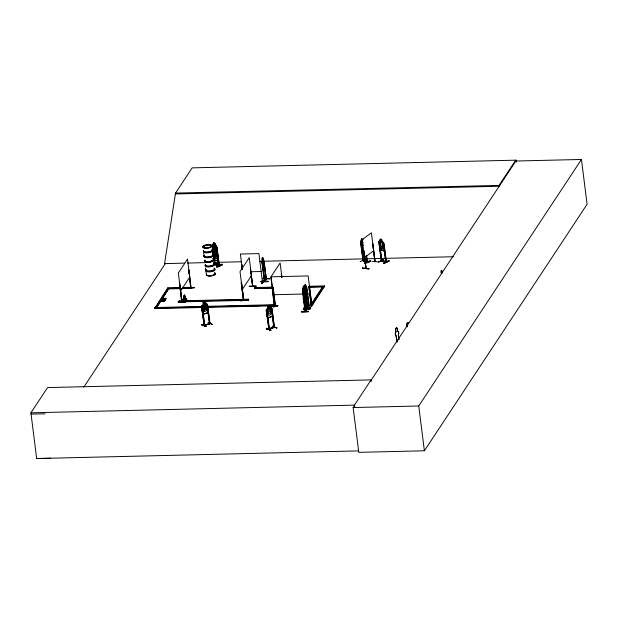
<?xml version="1.0" encoding="UTF-8"?>
<svg xmlns="http://www.w3.org/2000/svg" width="618" height="618" viewBox="0 0 618 618"><rect width="100%" height="100%" fill="white"/><g stroke="black" fill="none" stroke-linecap="round" stroke-linejoin="round"><path stroke-width="0.93" d="M184.234 298.448L184.512 295.219L186.126 299.583L183.693 299.715L184.311 295.242M305.014 294.956L303.909 286.034L303.26 286.899L303.538 289.1M183.932 299.908L184.226 295.319L183.693 299.715M182.04 301.19L181.545 301.244L181.684 301.924M191.078 288.119L187.532 259.104L178.285 273.117L182.132 301.708L179.575 283.77L181.63 301.901M188.907 269.989L191.001 288.173L190.869 287.231M243.314 299.807L243.747 299.722L241.53 282.302L241.136 282.542L243.376 300.487L243.77 299.552L243.268 299.83M243.376 300.456L243.809 300.224M252.391 286.026L252.824 285.763L252.662 286.42M252.909 286.451L252.716 286.026M274.122 305.153L275.35 304.952L274.477 305.145M274.207 305.81L272.152 287.679L273.094 287.687L275.373 305.694L273.094 287.687M302.465 292.407L302.635 291.325L304.975 311.673M305.431 294.995C307.27 297.065 304.79 300.603 305.137 287.44L304.859 285.23L305.485 284.365L306.567 291.093L305.995 294.091L305.501 292.762M304.867 288.05L304.682 289.077M304.991 311.642L306.659 309.046M305.323 310.769L304.852 311.001L306.659 308.861M305.408 311.41L303.121 293.48L302.727 293.728L303.121 293.48M307.54 307.424L307.185 307.447M308.652 305.949L309.17 305.732L306.837 287.818L306.443 288.058L306.837 287.818M308.961 305.284L308.691 305.949M266.08 278.278L264.388 281.545L261.916 262.295L262.465 260.657M264.388 281.545L264.906 281.29L262.58 263.376L262.186 263.616L262.58 263.376M264.782 280.665L264.543 280.618M264.867 281.298L266.451 278.957L263.878 261.043L265.972 279.228L266.404 278.965M265.887 278.517L266.366 278.301L266.25 279.212L263.701 259.722C262.48 260.217 262.411 253.998 263.021 259.9M217.536 252.6L217.188 254.577L213.666 253.527M217.49 252.569L217.235 254.655L213.643 253.589L212.893 251.256L212.206 245.323L212.592 244.674L213.697 245.076L213.419 242.874L214.84 243.299M214.716 247.934L214.732 248.22M217.969 256.887L217.706 258.981L214.067 257.93L213.318 255.597M217.853 260.904L218.1 258.919L217.899 260.989L214.261 259.939L213.504 257.606M267.934 317.93L266.922 316.053L267.895 318.023L272.337 316.377L272.646 313.975M272.337 316.377L272.6 313.952M208.196 310.29L207.864 312.693L207.347 304.411M384.133 250.877L384.419 248.884M384.241 250.939L380.294 250.02L379.506 247.702L380.294 250.02L384.195 250.97L384.512 249M274.462 327.385L274.477 326.675L273.836 327.494L271.572 309.572L272.09 309.379L274.485 327.393C274.516 327.076 266.358 330.715 269.224 328.529M184.627 263.113L164.566 263.631L175.527 193.094L192.183 167.857L515.729 160.178L515.837 161.02L371.039 380.41M360.132 261.615L365.825 259.46M262.758 257.59L262.14 258.502L262.225 261.87L264.674 281.553L264.628 280.896M217.119 263.322L214.191 264.326M270.576 330.329L266.288 328.753L270.893 330.213L266.543 328.305L270.808 330.19M270.831 330.166L266.512 328.66L270.893 330.213M378.455 262.024L383.739 259.421L378.672 262.032M201.754 324.944L202.032 324.473L201.762 324.96L206.026 326.505L202.009 324.52M185.215 301.507L178.254 301.677L178.208 302.187L185.176 302.009L185.215 301.538M239.969 300.201L239.923 300.719L239.969 300.209L246.984 300.394L239.923 300.719L246.984 300.394M246.891 300.541L239.993 300.502M270.792 306.095L270.839 305.57L277.799 305.392L277.752 305.91L270.784 306.08L277.752 305.91M301.553 311.433L308.575 311.572L301.514 311.905L301.561 311.387L308.521 311.256M301.514 311.866L308.482 311.719M310.738 307.918L303.778 308.058L303.732 308.575L303.77 308.104M310.746 307.872L303.732 308.529L310.7 308.39L303.809 308.351M260.974 281.746L267.934 281.623L260.974 281.769L261.028 281.267L267.98 281.105L267.934 281.623M363.114 245.199L362.225 246.976L362.743 244.612L361.53 241.785L362.959 244.21M375.18 260.997C374.33 261.028 375.713 261.09 375.072 261.769L371.387 232.816L362.117 239.699L365.995 268.536L363.863 250.491M374.871 261.738L372.762 243.708L375.002 261.615M302.712 288.56L305.215 311.665L306.953 309.062L304.38 291.155L306.474 309.332L306.744 308.621M274.817 305.593L273.782 306.984C273.542 305.531 274.562 304.481 275.373 305.694M275.404 304.303L273.72 306.891M275.08 304.35L275.419 303.986L273.782 306.984M214.755 248.027C214.848 244.813 216.918 246.729 215.157 248.637L216.493 251.549L214.909 249.015M203.523 246.659L204.172 246.876M203.793 246.845L204.442 246.567M204.535 246.76L204.017 246.675M204.797 246.567L203.994 246.976M210.831 246.273C212.414 246.373 209.896 246.999 211.016 246.42M211.256 246.366L210.939 246.25M210.985 246.242L210.645 246.636M209.981 323.6L204.056 325.624C203.484 324.071 205.423 325.215 204.658 325.416M209.317 323.832C208.444 322.89 210.939 322.82 209.517 323.199L209.417 323.778M368.961 268.76L362.619 268.343L368.992 268.784L362.658 267.942M362.048 249.641L360.495 241.468L360.912 240.811L361.947 241.244C359.112 236.717 365.887 240.672 361.607 239.058M360.549 241.514L360.943 240.896M202.186 305.431L201.623 306.389L204.125 325.701L204.682 324.859M212.623 249.726L213.025 249.015L215.543 249.572L213.99 249.124M212.685 249.703L213.055 249.1M212.206 245.323L213.619 257.582L212.762 251.696L213.21 251.024L212.816 251.735M179.815 283.762L179.421 284.01M188.977 273.867L188.668 269.996M190.282 287.725L194.647 287.648L190.777 288.15M250.383 268.529L250.622 268.521M249.309 286.428L256.277 286.242M272.391 287.671L271.997 287.911M272.461 287.702L273.032 287.779M281.337 274.129L281.677 276.856M302.666 288.606L303.268 287.702L303.832 290.313M303.26 287.803L302.65 291.387M305.485 284.365L304.883 285.277L304.975 288.645L307.54 308.274M302.805 288.83L303.137 288.312L302.897 289.564M305.022 285.501L305.354 284.983L305.114 286.234M302.573 291.387L303.925 289.317L306.767 309.294M303.538 290.004L303.925 289.402M304.79 288.058L306.142 285.987L306.404 286.559M305.099 290.159L307.501 308.274M304.62 291.148L304.226 291.387M309.494 286.914L308.923 286.845L309.494 286.914L311.742 304.859L308.173 275.937L271.086 276.818L274.732 305.725M303.677 300.224L304.952 298.146L304.875 295.744L305.053 298.2C303.314 304.713 302.557 293.89 303.755 300.224M305.895 296.895L307.246 294.817M303.299 309.131L310.36 308.791L303.392 308.985M305.516 305.802L312.484 305.616M306.412 308.869L305.176 311.001M307.316 307.579L308.637 305.539M308.876 305.531L307.154 308.289L304.496 287.741M307.3 308.073L308.861 305.74M311.101 304.11L311.804 304.087L311.032 304.11M311.889 304.744L311.055 304.852L311.758 304.836M311.719 304.079L311.665 304.867M313.071 303.43L311.009 306.103L312.793 303.423M313.087 303.461L311.364 306.041M312.577 305.454L305.609 305.655M381.167 261.043L386.227 262.217L383.786 242.959L382.032 241.777L381.754 239.575C378.278 237.134 381.994 242.92 379.259 241.105L378.764 241.792L379.29 241.182M242.264 269.548L241.754 264.913L242.526 268.544M242.58 269.541L242.071 264.906M262.063 281.839L262.511 281.723L262.132 281.854M261.692 283.407L263.376 280.75L261.901 283.747L263.384 280.75M261.708 283.755L263.592 281.074L261.723 283.654M50.722 458.239L36.678 458.541L30.9 412.809L47.555 387.579L371.101 379.892L371.271 381.198L370.506 381.221M83.762 387.2L165.354 263.577L164.589 263.592M201.785 307.509L154.585 308.629L167.841 287.872L179.892 287.586M154.585 308.629L156.501 305.725M157.559 304.126L167.045 289.742M164.403 301.298L163.137 300.626L164.403 301.298L160.595 301.592L160.688 301.005L162.434 301.005L160.688 301.005M162.434 301.005L161.143 300.325L164.936 300.047L164.844 300.634L163.183 300.997M163.554 299.297L162.264 298.618L166.064 298.347L164.264 298.919L165.485 299.22L165.4 299.8L163.87 299.406L161.723 299.885L161.816 299.297L163.507 298.927L161.816 299.297M164.272 301.499L164.357 300.927M164.844 300.634L164.936 300.047M165.4 299.8L165.485 299.22M164.311 299.297L165.972 298.927L166.064 298.347M180.549 291.032L189.796 277.019M178.841 301.383L179.174 300.873L248.714 299.22L248.444 300.294L178.911 301.947L178.841 301.383L248.374 299.738L248.714 299.22M178.911 301.947L179.174 300.873M186.845 298.888L185.369 298.988C190.522 298.803 180.325 302.264 183.878 298.957M168.498 288.923L190.753 288.397L191.093 287.88M183.739 299.066L182.998 300.186L186.203 300.116M262.743 257.691L262.109 258.455L262.418 260.703M262.279 258.726L262.619 258.208L262.372 259.46M242.264 289.564L251.511 275.551M263.423 259.205L261.916 262.295M264.373 265.632C266.312 266.906 260.75 273.65 264.45 268.042L263.345 259.212M271.92 288.22L254.77 288.621L254.701 288.065L255.041 287.555L272.183 287.146M254.77 288.621L255.041 287.555M265.91 278.757L264.566 280.804L266.149 278.757M269.765 278.849L262.758 278.641L269.857 278.687M207.563 307.37L274.037 305.794L274.299 304.72L206.868 306.327M303.291 286.945L303.909 286.034M303.847 286.652L303.6 287.903L303.94 287.385M303.253 289.657L304.496 287.656L304.836 288.22M304.257 293.998L304.79 293.195L304.272 289.077L303.739 289.881L304.35 294.431L303.778 297.428L303.284 296.092M304.288 298.564L305.678 296.486M322.89 286.443L311.325 303.963L312.677 303.925L324.574 285.902L309.332 286.265M311.92 303.724L313.496 301.337M314.554 299.745L317.181 295.759M318.231 294.168L322.959 287.007M311.395 304.519L312.747 304.489L324.574 285.902M175.636 193.936L499.182 186.25L499.074 185.415L515.729 160.178M354.686 407.03L354.446 405.13L371.101 379.892M515.837 161.02L581.438 159.459L587.1 204.257L424.388 450.785L358.788 452.345L353.133 407.548L354.184 405.949M424.388 450.785L418.734 405.987L581.438 159.459M381.337 260.927L381.298 260.263L381.854 261.035M386.157 262.233L385.57 261.445L386.142 261.569M386.273 261.46L386.404 262.14L384.087 244.21L383.631 244.095L385.717 262.132L385.586 261.429M266.968 316.068L266.173 310.128L266.744 309.108L268.019 308.668L267.694 306.451L268.088 308.722L267.192 309.788L267.71 313.905L268.876 315.319L270.645 314.662L271.372 312.553L270.846 308.436L269.811 308.05M218.154 258.95L216.686 246.713L216.091 245.763L216.794 246.675L219.22 265.941C218.556 266.319 212.515 264.071 215.188 263.979M214.631 264.597L213.658 257.026M214.601 264.604L215.28 264.612L214.624 259.9M218.702 265.786L219.22 265.941L218.849 265.052M215.211 264.164L219.344 265.192L218.965 265.06M214.902 264.481L219.429 265.848L217.103 247.934L216.679 247.803L217.327 254.485M251.147 276.037L252.754 286.698L249.247 257.636L240 271.65L243.731 300.425M305.053 311.433L304.968 310.784M305.284 311.611L305.346 310.908M362.897 260.062C363.855 262.063 362.836 259.12 363.253 260.201M363.6 260.773L362.125 249.44M366.706 261.368L367.192 261.53M366.791 262.017L367.277 262.186L366.397 255.566M190.877 287.942L190.676 287.524M252.762 286.667L250.468 268.76M306.505 308.444L306.613 309.077M264.55 281.321L264.782 280.642M269.463 329.247L267.138 311.333L266.466 311.48L267.138 311.333M372.013 261.368L378.293 261.877M214.137 249.409L213.457 249.919L213.975 254.037L214.971 256.022L216.424 256.439L216.972 254.902L216.454 250.784L215.566 249.796M364.381 257.621L373.651 250.738M380.394 241.491L379.661 242.024L380.178 246.142L381.229 248.104L382.766 248.482L383.369 246.914L382.851 242.804L381.932 241.862M215.713 250.599L215.11 252.399L213.581 250.004L214.871 252.808C213.025 254.855 215.188 256.748 215.257 253.388L216.864 255.914L215.512 253.009L216.169 250.754L214.23 250.143L214.747 254.261L216.2 254.678L215.157 246.258L213.728 245.833L214.245 249.95L215.674 250.375M262.21 282.403L262.156 281.731M262.48 282.496L258.919 253.589L240.379 254.029L242.326 269.456M204.581 246.682L204.241 246.343M210.854 246.543L211.364 246.443L210.939 246.389M184.264 295.35L186.126 299.583M209.927 323.059L209.834 323.639L207.409 304.365L206.682 303.786L205.385 304.265M204.767 325.516L202.465 307.579L201.792 307.71L204.187 325.686L210.089 323.701L210.035 323.005M379.128 243.021L379.583 243.129M384.087 244.21L383.454 244.18M385.663 261.468L386.335 261.468L381.847 260.595M385.779 261.538L381.669 260.672M383.732 262.974C399.568 255.62 372.778 268.22 389.124 261.043M383.778 263.345L388.876 260.927M379.259 241.105L383.098 242.04L383.786 242.959M380.472 242.233L382.063 242.696M381.491 250.313L380.101 239.174L381.708 239.637M213.743 247.138L215.35 247.563L213.743 247.138L214.106 256.068L215.11 258.054L216.555 258.471L217.103 256.933L215.249 247.648M213.025 249.015L216.617 250.128L217.273 250.993L215.628 249.765M215.821 251.773L217.466 253.001L216.748 252.159L213.187 251.132M217.961 256.941L217.768 258.957L214.098 257.868M214.261 259.939L213.565 257.582M214.825 243.26L216.439 250.607L215.898 252.136L214.469 251.711L213.48 249.726L212.963 245.609L213.635 245.099C211.526 241.538 216.323 242.712 215.164 245.446L216.138 245.802L212.561 244.782M212.53 246.574L212.955 246.698L212.53 246.574L212.893 249.402M217.103 247.934L216.493 247.88M214.268 264.674L217.374 263.399M214.817 263.832L215.226 264.604M218.834 265.246L215.018 264.241M219.143 265.292L218.625 265.137L218.749 265.817L217.799 258.254M216.547 266.652C228.691 259.977 218.216 268.915 216.586 266.69M222.094 264.759L216.632 266.976L222.295 264.844M374.971 261.638L374.956 260.958M203.685 246.543L204.141 246.42M360.495 241.468L362.951 260.734L367.231 262.171M360.904 242.696L363.168 260.618L366.142 261.653M361.306 247.354L362.024 249.703M366.93 261.476L363.345 260.379M370.174 260.696C371.75 262.047 364.257 263.77 364.481 262.851L370.205 260.742M364.527 263.229L370.437 261.105L364.767 263.314M271.572 309.572L272.237 309.433M266.281 328.799L266.551 328.305M276.632 327.718L276.949 327.949L272.299 326.165L272.631 326.381M273.72 327.046L269.247 328.714L273.867 327.1M274.5 327.355L268.861 329.471L266.288 310.151L266.829 309.185L271.178 307.579L271.843 308.112L272.584 313.983M267.694 306.451C271.742 304.303 267.772 308.258 271.858 308.042L274.268 327.316L274.33 326.621M267.741 306.466L269.633 305.771M266.428 312.214L272.121 310.12M267.888 317.915L272.237 316.308M311.109 304.759L308.923 286.845L311.124 304.852L311.75 304.728M207.864 312.693L203.252 314.268L202.325 312.252L201.507 306.366L202.148 305.369L203.422 304.937L203.098 302.712L205.106 302.055L205.331 304.357L206.366 304.744L206.883 308.853L206.118 310.954L204.288 311.58L203.083 310.151L202.565 306.034L203.453 304.968L203.214 302.781M205.106 302.055L203.098 302.712M202.14 305.416L206.682 303.786M209.595 323.855L207.115 305.887L207.656 305.709L210.035 323.724M201.924 307.764L202.465 307.579M207.115 305.887L207.795 305.763M207.826 312.669L203.252 314.268M212.353 324.35L208.034 322.426L212.09 324.388M209.394 323.423L204.736 325.014M268.776 328.822L269.378 328.591L269.309 329.178M269.17 329.216L266.984 311.287M204.017 246.497L203.863 246.868M204.512 325.454L202.333 307.525M161.677 299.514L163.824 299.035L165.346 299.421M160.549 301.221L162.75 301.113M164.983 300.425L162.82 300.518M163.137 300.626L164.797 300.263M308.853 305.346L308.93 305.995L306.343 286.497L308.706 305.98M307.339 308.058L309.17 305.732M214.662 263.824L215.265 264.628M218.896 265.709L217.273 252.523M363.114 259.962L363.407 260.842L361.097 242.913M366.992 261.947L367.486 262.094L366.59 255.497M379.962 249.618L381.499 260.927M214.925 264.064L214.477 263.932M214.871 264.496L213.843 256.949M204.326 246.466L203.739 246.783M441.8 273.226L442.032 273.079A1.607 0.409 88.4 0 0 441.885 270.645A1.607 0.409 88.4 0 0 441.306 271.372A1.607 0.409 88.4 0 0 441.646 273.558L441.515 273.581A1.607 0.409 88.4 0 1 441.097 271.511A1.607 0.409 88.4 0 1 441.631 270.522A1.607 0.409 88.4 0 1 441.893 272.747M194.554 287.679L187.555 287.617M249.27 286.149L256.238 285.964M305.763 286.574L306.064 285.987L306.327 286.559M304.126 289.834L304.821 294.917M307.177 294.817L307.169 292.407M307.192 294.871L307.092 292.414M178.247 301.715L185.176 302.009M185.269 301.862L178.278 301.963M270.862 305.91L277.822 305.694M303.307 309.046L310.36 308.807M301.592 311.719L308.575 311.572M175.527 193.094L499.074 185.415M187.517 263.052L205.825 262.611M213.527 262.434L241.476 261.769M259.784 261.329L453.45 256.733M250.985 271.75L261.182 271.503M261.043 281.63L268.027 281.476M182.673 287.524L191.016 287.324L190.684 287.834L182.341 288.034M180.487 288.073L167.501 288.382L167.571 288.946L167.841 287.872M303.26 286.899L303.647 289.147M254.701 288.065L272.26 287.702M309 286.775L324.651 286.458M309.07 287.331L323.361 286.991M304.852 288.166L304.991 289.857M273.349 294.74L302.828 294.037M307.586 293.921L310.437 293.859M305.624 296.54L305.539 294.894M202.055 306.435L154.848 307.555L154.917 308.119L159.738 308.003M154.508 308.073L201.715 306.953M207.494 306.814L273.967 305.238M178.038 307.571L185.748 307.385M207.903 306.86L211.758 306.767M230.058 306.335L237.768 306.149M255.103 305.74L263.778 305.531M30.9 412.809L354.446 405.13M353.133 407.548L418.734 405.987M36.678 458.541L358.301 450.901M31.062 414.114L45.114 413.821M381.383 260.92L385.053 261.816M365.655 267.864L366.088 267.926M368.992 268.784L362.611 268.328L362.666 267.903M276.918 327.919L272.368 326.428M185.485 299.066L186.227 299.344M367.123 261.538L363.546 260.302M366.15 268.397L363.647 250.468M406.984 324.334A1.205 0.827 -76.8 0 1 407.687 322.82A1.205 0.827 -76.8 0 1 408.668 323.554L408.56 323.531A1.205 0.827 -76.8 0 0 407.579 322.797A1.205 0.827 -76.8 0 0 406.883 324.311L407.293 326.752M397.104 342.187L395.983 335.597A2.402 1.653 -76.8 0 1 395.883 331.912L395.582 329.494A1.205 0.827 -76.8 0 1 396.277 327.98A1.205 0.827 -76.8 0 1 397.258 328.714L397.668 331.155A2.402 1.653 -76.8 0 1 398.463 334.516L398.911 339.792M395.582 329.494L395.991 331.936A2.402 1.653 -76.8 0 0 396.092 335.62L397.05 341.275M397.258 328.714L397.668 331.155M397.559 331.132A2.402 1.653 -76.8 0 1 398.355 334.493L398.463 334.516M381.515 260.472L381.128 260.379L381.739 260.371M386.35 262.125L385.879 261.993L384.11 247.872M381.005 246.343L382.542 246.713M162.264 298.618L163.507 298.927M161.143 300.325L162.387 300.634M164.226 301.128L161.275 300.124M213.156 251.047L214.33 251.418M214.353 259.846L217.915 260.881M362.743 239.807L361.885 239.514L361.978 240.248L362.836 240.541M363.307 242.465L361.978 242.001L362.496 246.119M361.963 249.726L363.701 250.282M274.477 326.675L273.697 326.837L273.774 327.517M272.345 326.536L276.663 327.965M268.591 328.761L268.984 329.44L266.621 311.526M311.101 306.049L312.283 303.786L311.009 306.103M274.593 304.944L274.523 305.848L270.862 277.019L280.108 263.005L281.947 277.528M202.04 324.767L206.026 326.505M202.001 324.829L205.933 326.489M381.213 261.035L378.834 241.762M219.375 265.81L219.328 265.207M366.829 262.047L366.119 256.377M384.064 263.415L389.131 261.082L388.807 260.641M262.951 259.9L263.847 264.319L263.253 267.316L262.743 265.987M303.847 289.317L304.187 289.888M214.114 247.579L213.241 245.632L214.415 247.3M362.72 247.88L361.785 245.871L361.26 241.754L361.885 241.267L361.607 238.95M184.589 295.226L185.995 299.151M303.631 289.981L304.164 291.487C303.677 282.658 306.134 299.066 304.28 292.484M213.426 255.574L214.16 257.845M184.55 295.334L185.709 299.807M184.512 295.219L185.284 298.293M262.758 268.173L263.214 270.112M262.681 268.181L263.137 270.12M184.45 295.358L185.099 299.962M516.154 160.139L516.393 162.024M406.883 324.311L407.185 326.729M381.654 239.66L383.06 250.692M380.418 249.734L381.901 261.059M379.406 243.214L381.677 261.128M378.888 241.8L379.722 247.733M366.196 255.358L367.123 262.179M324.241 286.412L324.311 286.976M312.677 303.925L312.747 304.489M311.194 304.079L311.279 304.728M305.408 284.373L305.678 286.675M305.338 290.151L307.656 308.096M303.832 286.034L304.102 288.343M281.476 275.721L281.708 277.536M271.719 309.626L273.921 327.571M269.587 305.748L269.857 308.065M250.576 271.495L250.8 273.31M248.374 299.738L248.444 300.294M241.514 284.125L243.623 300.479M216.679 247.803L216.918 249.695M212.762 246.775L213.125 249.602M214.075 257.15L215.079 264.705M213.249 252.229L213.488 254.114M213.055 252.306L213.295 254.191M203.515 251.719L204.04 255.837M205.57 267.864L205.817 269.927M205.925 270.754L206.42 274.724M207.254 305.949L209.517 323.863M205.006 302.132L205.284 304.342M189.432 277.505L190.753 288.397M179.683 284.682L181.908 301.947M184.403 295.219L184.573 296.771M398.355 334.493L398.803 339.769M184.342 295.365L184.442 299.993M212.353 249.842A4.504 1.553 -7.2 0 1 207.378 251.982A4.504 1.553 -7.2 0 1 203.546 250.468M211.711 249.131A4.504 1.553 -7.2 0 1 212.183 249.456M212.901 254.678A4.565 1.576 -7.2 0 1 208.621 257.173A4.565 1.576 -7.2 0 1 204.149 255.705M212.283 250.29A4.504 1.553 -7.2 0 1 208.065 252.754A4.504 1.553 -7.2 0 1 203.646 251.302M212.978 254.786A4.504 1.553 -7.2 0 1 208.003 256.926A4.504 1.553 -7.2 0 1 204.172 255.412M212.337 254.075A4.504 1.553 -7.2 0 1 212.801 254.4M212.909 255.234A4.504 1.553 -7.2 0 1 208.691 257.698A4.504 1.553 -7.2 0 1 204.272 256.246M213.542 259.483A4.473 1.545 -7.2 0 1 208.598 261.599A4.473 1.545 -7.2 0 1 204.79 260.101M212.909 258.78A4.473 1.545 -7.2 0 1 213.372 259.096M212.932 254.933A4.565 1.576 -7.2 0 1 208.652 257.428A4.565 1.576 -7.2 0 1 204.179 255.96M212.306 249.989A4.565 1.576 -7.2 0 1 208.027 252.484A4.565 1.576 -7.2 0 1 203.554 251.016M212.275 249.734A4.565 1.576 -7.2 0 1 207.996 252.229A4.565 1.576 -7.2 0 1 203.523 250.761M212.978 259.089A4.511 1.56 -7.2 0 1 209.803 261.8A4.511 1.56 -7.2 0 1 204.797 260.425M213.589 259.583A4.511 1.56 -7.2 0 1 208.606 261.723A4.511 1.56 -7.2 0 1 204.767 260.209M212.955 258.872A4.511 1.56 -7.2 0 1 213.419 259.197M213.496 263.229A4.504 1.553 -7.2 0 1 210.321 265.933A4.504 1.553 -7.2 0 1 205.323 264.558M214.207 268.444A4.565 1.576 -7.2 0 1 210.993 271.186A4.565 1.576 -7.2 0 1 205.925 269.796M214.067 264.38A4.504 1.553 -7.2 0 1 209.842 266.845A4.504 1.553 -7.2 0 1 205.431 265.392M214.122 268.173A4.504 1.553 -7.2 0 1 210.947 270.877A4.504 1.553 -7.2 0 1 205.948 269.502M214.693 269.324A4.504 1.553 -7.2 0 1 210.468 271.789A4.504 1.553 -7.2 0 1 206.057 270.336M214.685 272.87A4.473 1.545 -7.2 0 1 211.534 275.558A4.473 1.545 -7.2 0 1 206.566 274.191M214.237 268.699A4.565 1.576 -7.2 0 1 211.024 271.441A4.565 1.576 -7.2 0 1 205.956 270.051M213.619 263.755A4.565 1.576 -7.2 0 1 210.398 266.497A4.565 1.576 -7.2 0 1 205.331 265.107M213.581 263.5A4.565 1.576 -7.2 0 1 210.367 266.242A4.565 1.576 -7.2 0 1 205.3 264.852M213.465 259.83A4.473 1.545 -7.2 0 1 209.27 262.279A4.473 1.545 -7.2 0 1 204.882 260.835M213.465 259.575A4.511 1.56 -7.2 0 1 209.239 262.047A4.511 1.56 -7.2 0 1 204.813 260.595M214.755 273.141A4.511 1.56 -7.2 0 1 211.58 275.852A4.511 1.56 -7.2 0 1 206.566 274.477M214.732 272.978A4.511 1.56 -7.2 0 1 211.557 275.69A4.511 1.56 -7.2 0 1 206.551 274.315M395.69 329.518A1.205 0.827 -76.8 0 1 396.385 328.011A1.205 0.827 -76.8 0 1 397.366 328.737M303.778 294.145C304.28 303.399 301.947 286.845 303.662 293.148C303.16 284.342 305.624 300.642 303.778 294.145M305.995 290.815C306.505 298.17 304.226 289.039 305.771 287.409L306.296 291.526L305.779 292.329L305.253 288.212L305.879 289.811C305.385 280.997 307.818 297.358 305.995 290.815M263.253 264.033C263.755 273.241 261.399 256.748 263.137 263.036C262.665 254.237 265.083 270.522 263.253 264.033M202.874 305.964L204.442 308.081C202.094 312.183 204.55 311.974 204.89 308.413C206.134 311.572 208.328 309.896 205.246 307.787C207.393 304.002 205.269 303.894 204.797 307.416L203.561 305.817L202.874 305.964M217.327 263.291L214.006 264.597L217.327 263.322M303.554 290.746L303.036 291.549L303.562 295.659L304.079 294.856L303.554 290.746M168.853 288.351L156.269 308.088L168.853 288.351M263.044 260.634L262.511 261.437L263.029 265.555L263.562 264.751L263.044 260.634M269.263 306.335L268.127 306.752L268.22 307.486L269.355 307.069L269.263 306.335M269.904 308.784L268.135 309.44L268.652 313.558L270.421 312.901L269.904 308.784M204.728 302.611L203.546 303.013L203.639 303.755L204.821 303.353L204.728 302.611M205.377 305.076L203.546 305.701L204.064 309.819L205.902 309.193L205.377 305.076M381.422 239.962L380.433 239.722L380.526 240.456L381.515 240.696L381.422 239.962M215.095 247.918L214.168 247.648L214.261 248.382L215.188 248.652L215.095 247.918M215.226 249.95L214.299 249.68L214.392 250.414L215.319 250.684L215.226 249.95M215.813 252.592L214.361 252.175L214.886 256.292L216.331 256.709L215.813 252.592M214.577 243.616L213.658 243.337L213.751 244.071L214.67 244.349L214.577 243.616M205.191 247.849A4.511 1.56 -7.2 0 0 211.835 245.709A4.511 1.56 -7.2 0 0 205.052 245.145A4.511 1.56 -7.2 0 0 205.191 247.849M205.261 248.243A4.473 1.545 -7.2 0 0 211.85 246.119A4.473 1.545 -7.2 0 0 205.122 245.562A4.473 1.545 -7.2 0 0 205.261 248.243M205.207 248.011A4.511 1.56 -7.2 0 0 211.858 245.871A4.511 1.56 -7.2 0 0 205.076 245.307A4.511 1.56 -7.2 0 0 205.207 248.011"/></g></svg>
